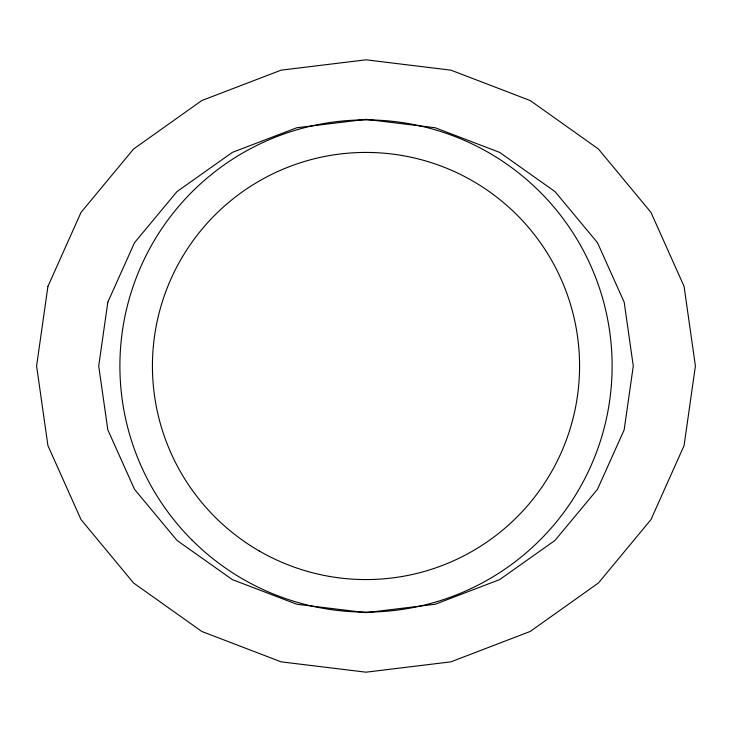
<?xml version="1.0" encoding="UTF-8"?>
<svg xmlns="http://www.w3.org/2000/svg" width="732" height="732" viewBox="0 0 732 732"><rect width="100%" height="100%" fill="white"/><g stroke="black" fill="none" stroke-linecap="round" stroke-linejoin="round"><path stroke-width="1.1" d="M47.919 286.395L36.6 366L47.919 445.605L81.051 519.638L133.581 583.001L201.812 631.46L281.07 661.838L366 672.186L450.93 661.838L530.188 631.46L598.419 583.001L650.949 519.638L684.081 445.605L695.4 366L684.081 286.395L650.949 212.362L598.419 148.999L530.188 100.54L450.93 70.162L366 59.814L281.07 70.162L201.812 100.54L133.581 148.999L81.051 212.362L47.919 286.395M107.824 302.16L98.719 366L107.824 429.84L134.532 489.333L177.007 540.417L232.364 579.616L296.826 604.257L366 612.666L435.174 604.257L499.636 579.616L554.993 540.417L597.468 489.333L624.176 429.84L633.281 366L624.176 302.16L597.468 242.667L554.993 191.583L499.636 152.384L435.174 127.743L366 119.334L296.826 127.743L232.364 152.384L177.007 191.583L134.532 242.667L107.824 302.16M191.976 540.024A246.117 246.117 0 0 0 603.726 429.702A246.117 246.117 0 0 0 302.298 128.274A246.117 246.117 0 0 0 191.976 540.024M259.22 550.958A213.57 213.57 0 0 0 579.57 366A213.57 213.57 0 0 0 259.22 181.042A213.57 213.57 0 0 0 259.22 550.958"/></g></svg>
